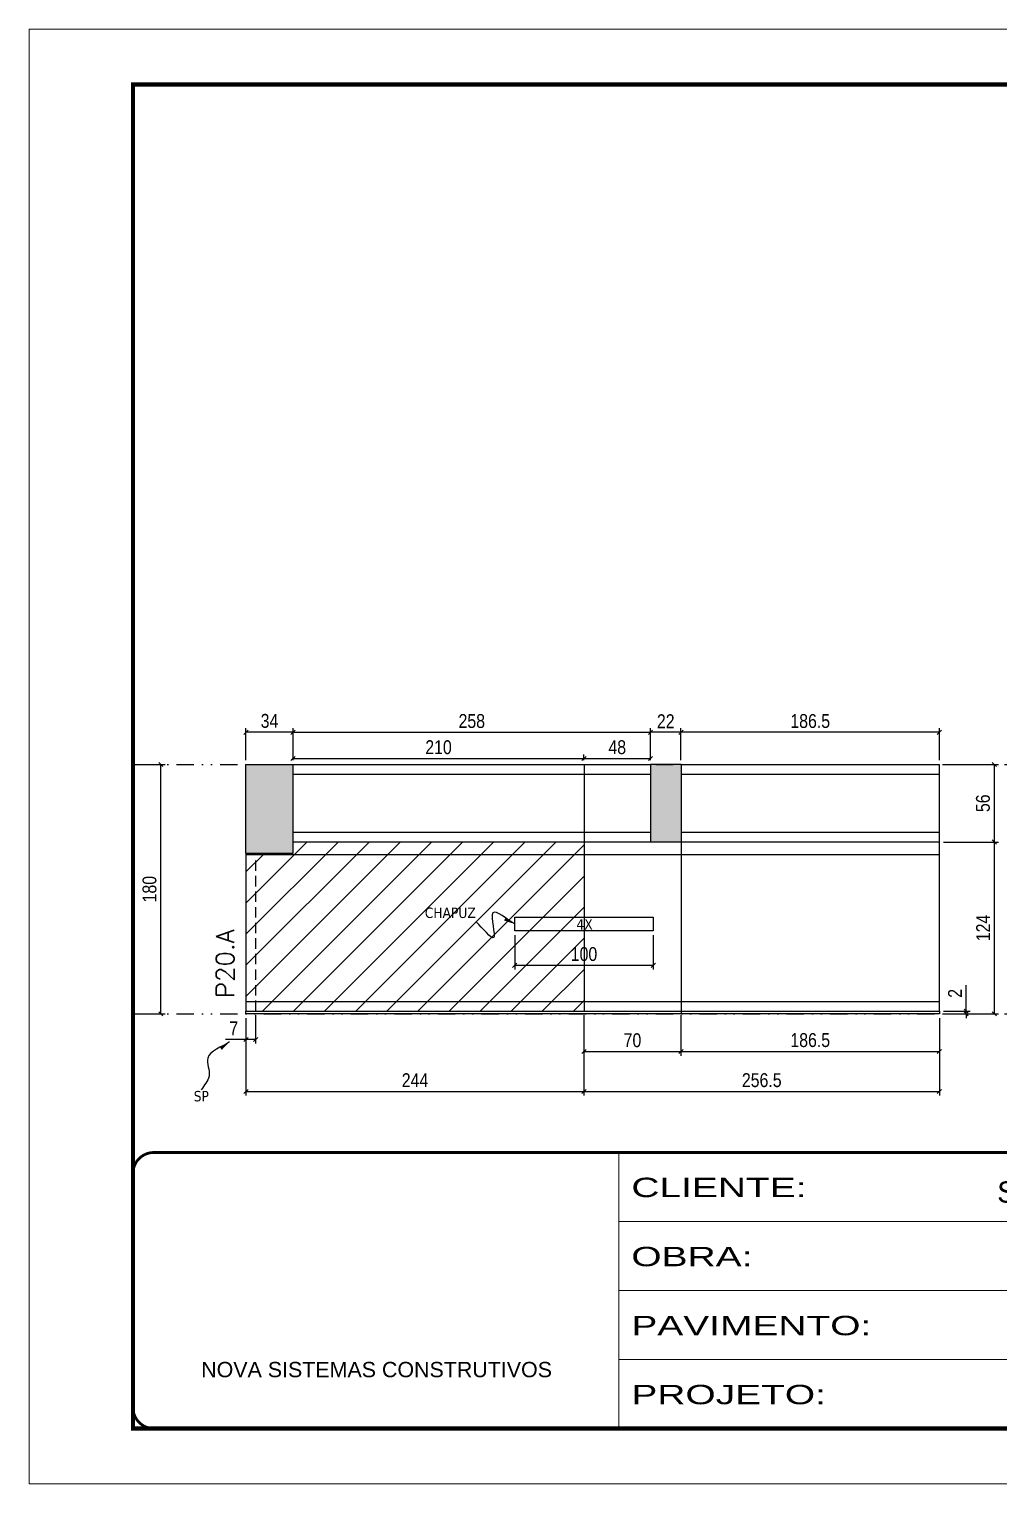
# Model space of a CAD drawing. Extents: x 14400 to 27878, y -21631 to 6985.
# Drawn here: x 15998 to 16698, y -4402 to -3352 of the extents above; entities that cross this region are included whole.
import ezdxf

# ---------------------------------------------------------------- set-up
doc = ezdxf.new("R2010")
doc.units = 0
for name, pattern in [('CONTINUO', [0]), ('DASHED', [0.75, 0.5, -0.25]), ('DIVIDE2', [0.625, 0.25, -0.125, 0, -0.125, 0, -0.125]), ('HIDDEN', [0.375, 0.25, -0.125])]:
    doc.linetypes.add(name, pattern=pattern)
for name, color, linetype in [('COTA', 241, 'Continuous'), ('Nível', 160, 'Continuous'), ('Painéis', 200, 'Continuous'), ('SARR_2.2x10', 60, 'Continuous'), ('SARR_2.2x7', 40, 'Continuous'), ('Sarrafo de Pressão', 42, 'HIDDEN'), ('texto', 7, 'Continuous')]:
    doc.layers.add(name, color=color, linetype=linetype)
for name, color, linetype, lineweight in [('Folhas', 255, 'Continuous', 9), ('Hachura', 251, 'Continuous', 9), ('SARRAFO DE PRESSAO', 251, 'DASHED', 9), ('Texto Seção', 7, 'Continuous', 15)]:
    doc.layers.add(name, color=color, linetype=linetype, lineweight=lineweight)
doc.styles.add('ARIAL', font='arial.ttf')
doc.styles.add('COTA TECNICA', font='techl___.ttf', dxfattribs={"height": 10})
doc.styles.add('COTA TECNICA-50', font='techl___.ttf', dxfattribs={"height": 10})
doc.styles.add('REGUA-120', font='ROMANS.shx', dxfattribs={"height": 15})
doc.styles.get("Standard").update_dxf_attribs({"font": 'arial.ttf'})
doc.styles.add('Tecnologia', font='')
doc.styles.get('Tecnologia').set_extended_font_data('Forgotten Futurist')
doc.dimstyles.new('COTA PAINEL-50', dxfattribs={"dimtxt": 10, "dimasz": 3, "dimexe": 3, "dimexo": 3, "dimgap": 3, "dimtad": 1, "dimdec": 1, "dimzin": 12, "dimdsep": 46, "dimtxsty": 'COTA TECNICA-50', "dimblk1": 'OBLIQUE', "dimblk2": 'OBLIQUE', "dimsah": 1, "dimcen": 0.9, "dimclrd": 4, "dimclre": 4, "dimclrt": 240, "dimadec": 1, "dimazin": 3, "dimtfac": 1, "dimtdec": 1, "dimtmove": 0, "dimatfit": 3, "dimfxl": 1, "dimtolj": 1, "dimtzin": 12, "dimarcsym": 0})
doc.dimstyles.new('PAINEL', dxfattribs={"dimtxt": 10, "dimasz": 3, "dimexe": 3, "dimexo": 3, "dimgap": 3, "dimtad": 1, "dimdec": 1, "dimzin": 12, "dimdsep": 46, "dimtxsty": 'COTA TECNICA', "dimblk1": 'OBLIQUE', "dimblk2": 'OBLIQUE', "dimsah": 1, "dimcen": 0.9, "dimclrd": 4, "dimclre": 4, "dimclrt": 240, "dimadec": 1, "dimazin": 3, "dimtfac": 1, "dimtdec": 1, "dimtmove": 0, "dimatfit": 3, "dimfxl": 1, "dimtolj": 1, "dimtzin": 12, "dimarcsym": 0})
doc.dimstyles.get("Standard").update_dxf_attribs({"dimtxt": 0.18, "dimasz": 0.18, "dimexe": 0.18, "dimexo": 0.0625, "dimgap": 0.09, "dimtad": 0, "dimtih": 1, "dimtoh": 1, "dimdec": 4, "dimzin": 0, "dimdsep": 46, "dimtxsty": 'Standard', "dimcen": 0.09, "dimadec": 0, "dimazin": 0, "dimtfac": 1, "dimtdec": 4, "dimtofl": 0, "dimtmove": 0, "dimatfit": 3, "dimfxl": 1, "dimtolj": 1, "dimtzin": 0, "dimarcsym": 0})

# ---------------------------------------------------------------- blocks, each defined once
blk = doc.blocks.new('9999999999')
at = {"color": 30, "linetype": 'CONTINUO'}
for p, q in [((98564.6, 34230.2), (98564.6, 34429.4)), ((98564.6, 34379.6), (99584, 34379.6)), ((98564.6, 34329.8), (99488, 34329.8)), ((98564.6, 34280), (99488, 34280))]:
    blk.add_line(p, q, dxfattribs=at)
at = {"color": 30, "linetype": 'CONTINUO', "const_width": 2}
blk.add_lwpolyline([(99584, 34230.2), (99584, 34414.4, 0.414214), (99569, 34429.4), (98229, 34429.4, 0.414214), (98214, 34414.4), (98214, 34245.2, 0.414214), (98229, 34230.2), (99584, 34230.2)], format="xyb", dxfattribs=at)
at = {"layer": 'Folhas'}
blk.add_lwpolyline([(98139, 34190.2), (99624, 34190.2), (99624, 35240.2), (98139, 35240.2)], close=True, dxfattribs=at)
at = {"layer": 'Folhas', "color": 30, "const_width": 3}
blk.add_lwpolyline([(98214, 34230.2), (99584, 34230.2), (99584, 35200.2), (98214, 35200.2)], close=True, dxfattribs=at)
at = {"color": 7, "linetype": 'Continuous', "ltscale": 5, "style": 'ARIAL'}
for s, height, p in [('SKR', 15.48, (98837.7, 34393.1)), ('NOVA SISTEMAS CONSTRUTIVOS', 11.059, (98263.2, 34267.2))]:
    blk.add_text(s, height=height, dxfattribs=at).set_placement(p)
at = {"layer": 'Folhas', "color": 7, "style": 'Tecnologia', "width": 1.5}
for s, p in [('CLIENTE:', (98573.7, 34397.2)), ('OBRA:', (98573.7, 34347.3)), ('PAVIMENTO:', (98573.7, 34297.5)), ('PROJETO:', (98573.7, 34247.7))]:
    blk.add_text(s, height=14, dxfattribs=at).set_placement(p)
blk = doc.blocks.new('_Oblique')
at = {"color": 0, "linetype": 'ByBlock', "lineweight": -2}
blk.add_line((-0.5, -0.5), (0.5, 0.5), dxfattribs=at)
blk = doc.blocks.new('*D1389')
at = {"layer": 'COTA', "color": 4, "lineweight": -2, "transparency": 16777216}
for p, q in [((16155, -4066.2), (16155, -4084.7)), ((16162, -4064.2), (16162, -4084.7)), ((16155, -4081.7), (16140.3, -4081.7)), ((16162, -4081.7), (16155, -4081.7))]:
    blk.add_line(p, q, dxfattribs=at)
at = {"layer": 'Defpoints', "color": 0, "transparency": 16777216}
for p in [(16155, -4063.2), (16162, -4061.2), (16155, -4081.7)]:
    blk.add_point(p, dxfattribs=at)
at = {"layer": 'COTA', "color": 4, "lineweight": -2, "transparency": 16777216, "xscale": 3, "yscale": 3, "zscale": 3, "rotation": 180}
blk.add_blockref('_Oblique', (16155, -4081.7), dxfattribs=at)
at = {"layer": 'COTA', "color": 4, "lineweight": -2, "transparency": 16777216, "xscale": 3, "yscale": 3, "zscale": 3}
blk.add_blockref('_Oblique', (16162, -4081.7), dxfattribs=at)
at = {"layer": 'COTA', "color": 240, "transparency": 16777216, "insert": (16146.2, -4073.6), "char_height": 10, "attachment_point": 5, "style": 'COTA TECNICA-50'}
blk.add_mtext('\\A1;7', dxfattribs=at)
blk = doc.blocks.new('*D1390')
at = {"layer": 'COTA', "color": 4, "lineweight": -2, "transparency": 16777216}
for p, q in [((16674.8, -4061.2), (16674.8, -4042.4)), ((16658.5, -4061.2), (16677.8, -4061.2)), ((16658.5, -4063.2), (16677.8, -4063.2)), ((16674.8, -4063.2), (16674.8, -4061.2)), ((16674.8, -4063.2), (16674.8, -4066.2))]:
    blk.add_line(p, q, dxfattribs=at)
at = {"layer": 'Defpoints', "color": 0, "transparency": 16777216}
for p in [(16655.5, -4061.2), (16655.5, -4063.2), (16674.8, -4063.2)]:
    blk.add_point(p, dxfattribs=at)
at = {"layer": 'COTA', "color": 4, "lineweight": -2, "transparency": 16777216, "xscale": 3, "yscale": 3, "zscale": 3}
for p, rotation in [((16674.8, -4061.2), 270), ((16674.8, -4063.2), 90)]:
    blk.add_blockref('_Oblique', p, dxfattribs=dict(at, rotation=rotation))
at = {"layer": 'COTA', "color": 240, "transparency": 16777216, "insert": (16666.8, -4048.4), "char_height": 10, "attachment_point": 5, "rotation": 90, "style": 'COTA TECNICA-50'}
blk.add_mtext('\\A1;2', dxfattribs=at)
blk = doc.blocks.new('*D1393')
at = {"layer": 'COTA', "color": 4, "lineweight": -2, "transparency": 16777216}
for p, q in [((16155, -4066.2), (16155, -4122.2)), ((16399, -4064.2), (16399, -4122.2)), ((16155, -4119.2), (16399, -4119.2))]:
    blk.add_line(p, q, dxfattribs=at)
at = {"layer": 'Defpoints', "color": 0, "transparency": 16777216}
for p in [(16155, -4063.2), (16399, -4061.2), (16399, -4119.2)]:
    blk.add_point(p, dxfattribs=at)
at = {"layer": 'COTA', "color": 4, "lineweight": -2, "transparency": 16777216, "xscale": 3, "yscale": 3, "zscale": 3, "rotation": 180}
blk.add_blockref('_Oblique', (16155, -4119.2), dxfattribs=at)
at = {"layer": 'COTA', "color": 4, "lineweight": -2, "transparency": 16777216, "xscale": 3, "yscale": 3, "zscale": 3}
blk.add_blockref('_Oblique', (16399, -4119.2), dxfattribs=at)
at = {"layer": 'COTA', "color": 240, "transparency": 16777216, "insert": (16277, -4111.1), "char_height": 10, "attachment_point": 5, "style": 'COTA TECNICA-50'}
blk.add_mtext('\\A1;244', dxfattribs=at)
blk = doc.blocks.new('*D1394')
at = {"layer": 'COTA', "color": 4, "lineweight": -2, "transparency": 16777216}
for p, q in [((16399, -4064.2), (16399, -4122.2)), ((16655.5, -4066.2), (16655.5, -4122.2)), ((16399, -4119.2), (16655.5, -4119.2))]:
    blk.add_line(p, q, dxfattribs=at)
at = {"layer": 'Defpoints', "color": 0, "transparency": 16777216}
for p in [(16399, -4061.2), (16655.5, -4063.2), (16655.5, -4119.2)]:
    blk.add_point(p, dxfattribs=at)
at = {"layer": 'COTA', "color": 4, "lineweight": -2, "transparency": 16777216, "xscale": 3, "yscale": 3, "zscale": 3, "rotation": 180}
blk.add_blockref('_Oblique', (16399, -4119.2), dxfattribs=at)
at = {"layer": 'COTA', "color": 4, "lineweight": -2, "transparency": 16777216, "xscale": 3, "yscale": 3, "zscale": 3}
blk.add_blockref('_Oblique', (16655.5, -4119.2), dxfattribs=at)
at = {"layer": 'COTA', "color": 240, "transparency": 16777216, "insert": (16527.3, -4111.1), "char_height": 10, "attachment_point": 5, "style": 'COTA TECNICA-50'}
blk.add_mtext('\\A1;256.5', dxfattribs=at)
blk = doc.blocks.new('*D1395')
at = {"layer": 'COTA', "color": 4, "linetype": 'ByBlock', "lineweight": -2, "transparency": 16777216}
for p, q in [((16349, -4006.3), (16349, -4031.2)), ((16449, -4006.3), (16449, -4031.2)), ((16449, -4028.2), (16349, -4028.2))]:
    blk.add_line(p, q, dxfattribs=at)
at = {"layer": 'Defpoints', "color": 0, "linetype": 'ByBlock', "transparency": 16777216}
for p in [(16349, -4003.3), (16449, -4003.3), (16349, -4028.2)]:
    blk.add_point(p, dxfattribs=at)
at = {"layer": 'COTA', "color": 4, "linetype": 'ByBlock', "lineweight": -2, "transparency": 16777216, "xscale": 3, "yscale": 3, "zscale": 3, "rotation": 180}
blk.add_blockref('_Oblique', (16349, -4028.2), dxfattribs=at)
at = {"layer": 'COTA', "color": 4, "linetype": 'ByBlock', "lineweight": -2, "transparency": 16777216, "xscale": 3, "yscale": 3, "zscale": 3}
blk.add_blockref('_Oblique', (16449, -4028.2), dxfattribs=at)
at = {"layer": 'COTA', "color": 240, "linetype": 'ByBlock', "transparency": 16777216, "insert": (16399, -4020.1), "char_height": 10, "attachment_point": 5, "style": 'COTA TECNICA'}
blk.add_mtext('\\A1;100', dxfattribs=at)
blk = doc.blocks.new('*D1396')
at = {"layer": 'COTA', "color": 4, "lineweight": -2, "transparency": 16777216}
for p, q in [((16399, -4064.2), (16399, -4093.4)), ((16469, -4064.2), (16469, -4093.4)), ((16399, -4090.4), (16469, -4090.4))]:
    blk.add_line(p, q, dxfattribs=at)
at = {"layer": 'Defpoints', "color": 0, "transparency": 16777216}
for p in [(16399, -4061.2), (16469, -4061.2), (16469, -4090.4)]:
    blk.add_point(p, dxfattribs=at)
at = {"layer": 'COTA', "color": 4, "lineweight": -2, "transparency": 16777216, "xscale": 3, "yscale": 3, "zscale": 3, "rotation": 180}
blk.add_blockref('_Oblique', (16399, -4090.4), dxfattribs=at)
at = {"layer": 'COTA', "color": 4, "lineweight": -2, "transparency": 16777216, "xscale": 3, "yscale": 3, "zscale": 3}
blk.add_blockref('_Oblique', (16469, -4090.4), dxfattribs=at)
at = {"layer": 'COTA', "color": 240, "transparency": 16777216, "insert": (16434, -4082.3), "char_height": 10, "attachment_point": 5, "style": 'COTA TECNICA'}
blk.add_mtext('\\A1;70', dxfattribs=at)
blk = doc.blocks.new('*D1397')
at = {"layer": 'COTA', "color": 4, "lineweight": -2, "transparency": 16777216}
for p, q in [((16469, -4064.2), (16469, -4093.4)), ((16655.5, -4066.2), (16655.5, -4093.4)), ((16469, -4090.4), (16655.5, -4090.4))]:
    blk.add_line(p, q, dxfattribs=at)
at = {"layer": 'Defpoints', "color": 0, "transparency": 16777216}
for p in [(16469, -4061.2), (16655.5, -4063.2), (16655.5, -4090.4)]:
    blk.add_point(p, dxfattribs=at)
at = {"layer": 'COTA', "color": 4, "lineweight": -2, "transparency": 16777216, "xscale": 3, "yscale": 3, "zscale": 3, "rotation": 180}
blk.add_blockref('_Oblique', (16469, -4090.4), dxfattribs=at)
at = {"layer": 'COTA', "color": 4, "lineweight": -2, "transparency": 16777216, "xscale": 3, "yscale": 3, "zscale": 3}
blk.add_blockref('_Oblique', (16655.5, -4090.4), dxfattribs=at)
at = {"layer": 'COTA', "color": 240, "transparency": 16777216, "insert": (16562.3, -4082.2), "char_height": 10, "attachment_point": 5, "style": 'COTA TECNICA'}
blk.add_mtext('\\A1;186.5', dxfattribs=at)
blk = doc.blocks.new('*D1410')
at = {"layer": 'COTA', "color": 4, "lineweight": -2, "transparency": 16777216}
for p, q in [((16658.5, -3939.2), (16698.2, -3939.2)), ((16695.2, -4063.2), (16695.2, -3939.2)), ((16658.5, -4063.2), (16698.2, -4063.2))]:
    blk.add_line(p, q, dxfattribs=at)
at = {"layer": 'Defpoints', "color": 0, "transparency": 16777216}
for p in [(16655.5, -3939.2), (16695.2, -3939.2), (16655.5, -4063.2)]:
    blk.add_point(p, dxfattribs=at)
at = {"layer": 'COTA', "color": 4, "lineweight": -2, "transparency": 16777216, "xscale": 3, "yscale": 3, "zscale": 3}
for p, rotation in [((16695.2, -3939.2), 90), ((16695.2, -4063.2), 270)]:
    blk.add_blockref('_Oblique', p, dxfattribs=dict(at, rotation=rotation))
at = {"layer": 'COTA', "color": 240, "transparency": 16777216, "insert": (16687.1, -4001.2), "char_height": 10, "attachment_point": 5, "rotation": 90, "style": 'COTA TECNICA'}
blk.add_mtext('\\A1;124', dxfattribs=at)
blk = doc.blocks.new('*D4616')
at = {"layer": 'COTA', "color": 4, "lineweight": -2, "transparency": 16777216}
for p, q in [((16076.5, -3883.2), (16096.6, -3883.2)), ((16093.6, -4063.2), (16093.6, -3883.2)), ((16076.5, -4063.2), (16096.6, -4063.2))]:
    blk.add_line(p, q, dxfattribs=at)
at = {"layer": 'Defpoints', "color": 0, "transparency": 16777216}
for p in [(16073.5, -3883.2), (16093.6, -3883.2), (16073.5, -4063.2)]:
    blk.add_point(p, dxfattribs=at)
at = {"layer": 'COTA', "color": 4, "lineweight": -2, "transparency": 16777216, "xscale": 3, "yscale": 3, "zscale": 3}
for p, rotation in [((16093.6, -3883.2), 90), ((16093.6, -4063.2), 270)]:
    blk.add_blockref('_Oblique', p, dxfattribs=dict(at, rotation=rotation))
at = {"layer": 'COTA', "color": 240, "transparency": 16777216, "insert": (16085.4, -3973.2), "char_height": 10, "attachment_point": 5, "rotation": 90, "style": 'COTA TECNICA'}
blk.add_mtext('\\A1;180', dxfattribs=at)
blk = doc.blocks.new('*D4617')
at = {"layer": 'COTA', "color": 4, "lineweight": -2, "transparency": 16777216}
for p, q in [((16658.5, -3883.2), (16698.2, -3883.2)), ((16695.2, -3939.2), (16695.2, -3883.2)), ((16658.5, -3939.2), (16698.2, -3939.2))]:
    blk.add_line(p, q, dxfattribs=at)
at = {"layer": 'Defpoints', "color": 0, "transparency": 16777216}
for p in [(16655.5, -3883.2), (16695.2, -3883.2), (16655.5, -3939.2)]:
    blk.add_point(p, dxfattribs=at)
at = {"layer": 'COTA', "color": 4, "lineweight": -2, "transparency": 16777216, "xscale": 3, "yscale": 3, "zscale": 3}
for p, rotation in [((16695.2, -3883.2), 90), ((16695.2, -3939.2), 270)]:
    blk.add_blockref('_Oblique', p, dxfattribs=dict(at, rotation=rotation))
at = {"layer": 'COTA', "color": 240, "transparency": 16777216, "insert": (16687, -3911.2), "char_height": 10, "attachment_point": 5, "rotation": 90, "style": 'COTA TECNICA'}
blk.add_mtext('\\A1;56', dxfattribs=at)
blk = doc.blocks.new('*D4618')
at = {"layer": 'COTA', "color": 4, "lineweight": -2, "transparency": 16777216}
for p, q in [((16155, -3880.2), (16155, -3857)), ((16189, -3860), (16155, -3860)), ((16189, -3880.2), (16189, -3857))]:
    blk.add_line(p, q, dxfattribs=at)
at = {"layer": 'Defpoints', "color": 0, "transparency": 16777216}
for p in [(16155, -3860), (16155, -3883.2), (16189, -3883.2)]:
    blk.add_point(p, dxfattribs=at)
at = {"layer": 'COTA', "color": 4, "lineweight": -2, "transparency": 16777216, "xscale": 3, "yscale": 3, "zscale": 3, "rotation": 180}
blk.add_blockref('_Oblique', (16155, -3860), dxfattribs=at)
at = {"layer": 'COTA', "color": 4, "lineweight": -2, "transparency": 16777216, "xscale": 3, "yscale": 3, "zscale": 3}
blk.add_blockref('_Oblique', (16189, -3860), dxfattribs=at)
at = {"layer": 'COTA', "color": 240, "transparency": 16777216, "insert": (16172, -3851.8), "char_height": 10, "attachment_point": 5, "style": 'COTA TECNICA'}
blk.add_mtext('\\A1;34', dxfattribs=at)
blk = doc.blocks.new('*D4619')
at = {"layer": 'COTA', "color": 4, "lineweight": -2, "transparency": 16777216}
for p, q in [((16189, -3880.2), (16189, -3857)), ((16189, -3860), (16447, -3860)), ((16447, -3880.2), (16447, -3857))]:
    blk.add_line(p, q, dxfattribs=at)
at = {"layer": 'Defpoints', "color": 0, "transparency": 16777216}
for p in [(16447, -3860), (16189, -3883.2), (16447, -3883.2)]:
    blk.add_point(p, dxfattribs=at)
at = {"layer": 'COTA', "color": 4, "lineweight": -2, "transparency": 16777216, "xscale": 3, "yscale": 3, "zscale": 3, "rotation": 180}
blk.add_blockref('_Oblique', (16189, -3860), dxfattribs=at)
at = {"layer": 'COTA', "color": 4, "lineweight": -2, "transparency": 16777216, "xscale": 3, "yscale": 3, "zscale": 3}
blk.add_blockref('_Oblique', (16447, -3860), dxfattribs=at)
at = {"layer": 'COTA', "color": 240, "transparency": 16777216, "insert": (16318, -3851.9), "char_height": 10, "attachment_point": 5, "style": 'COTA TECNICA'}
blk.add_mtext('\\A1;258', dxfattribs=at)
blk = doc.blocks.new('*D4620')
at = {"layer": 'COTA', "color": 4, "lineweight": -2, "transparency": 16777216}
for p, q in [((16469, -3880.2), (16469, -3857)), ((16655.5, -3860), (16469, -3860)), ((16655.5, -3880.2), (16655.5, -3857))]:
    blk.add_line(p, q, dxfattribs=at)
at = {"layer": 'Defpoints', "color": 0, "transparency": 16777216}
for p in [(16469, -3860), (16469, -3883.2), (16655.5, -3883.2)]:
    blk.add_point(p, dxfattribs=at)
at = {"layer": 'COTA', "color": 4, "lineweight": -2, "transparency": 16777216, "xscale": 3, "yscale": 3, "zscale": 3, "rotation": 180}
blk.add_blockref('_Oblique', (16469, -3860), dxfattribs=at)
at = {"layer": 'COTA', "color": 4, "lineweight": -2, "transparency": 16777216, "xscale": 3, "yscale": 3, "zscale": 3}
blk.add_blockref('_Oblique', (16655.5, -3860), dxfattribs=at)
at = {"layer": 'COTA', "color": 240, "transparency": 16777216, "insert": (16562.3, -3851.9), "char_height": 10, "attachment_point": 5, "style": 'COTA TECNICA'}
blk.add_mtext('\\A1;186.5', dxfattribs=at)
blk = doc.blocks.new('*D4621')
at = {"layer": 'COTA', "color": 4, "lineweight": -2, "transparency": 16777216}
for p, q in [((16189, -3880.2), (16189, -3875.9)), ((16189, -3878.9), (16399, -3878.9)), ((16399, -3880.2), (16399, -3875.9))]:
    blk.add_line(p, q, dxfattribs=at)
at = {"layer": 'Defpoints', "color": 0, "transparency": 16777216}
for p in [(16189, -3883.2), (16399, -3878.9), (16399, -3883.2)]:
    blk.add_point(p, dxfattribs=at)
at = {"layer": 'COTA', "color": 4, "lineweight": -2, "transparency": 16777216, "xscale": 3, "yscale": 3, "zscale": 3, "rotation": 180}
blk.add_blockref('_Oblique', (16189, -3878.9), dxfattribs=at)
at = {"layer": 'COTA', "color": 4, "lineweight": -2, "transparency": 16777216, "xscale": 3, "yscale": 3, "zscale": 3}
blk.add_blockref('_Oblique', (16399, -3878.9), dxfattribs=at)
at = {"layer": 'COTA', "color": 240, "transparency": 16777216, "insert": (16294, -3870.8), "char_height": 10, "attachment_point": 5, "style": 'COTA TECNICA'}
blk.add_mtext('\\A1;210', dxfattribs=at)
blk = doc.blocks.new('*D4622')
at = {"layer": 'COTA', "color": 4, "lineweight": -2, "transparency": 16777216}
for p, q in [((16399, -3880.2), (16399, -3875.9)), ((16399, -3878.9), (16447, -3878.9)), ((16447, -3880.2), (16447, -3875.9))]:
    blk.add_line(p, q, dxfattribs=at)
at = {"layer": 'Defpoints', "color": 0, "transparency": 16777216}
for p in [(16399, -3883.2), (16447, -3878.9), (16447, -3883.2)]:
    blk.add_point(p, dxfattribs=at)
at = {"layer": 'COTA', "color": 4, "lineweight": -2, "transparency": 16777216, "xscale": 3, "yscale": 3, "zscale": 3, "rotation": 180}
blk.add_blockref('_Oblique', (16399, -3878.9), dxfattribs=at)
at = {"layer": 'COTA', "color": 4, "lineweight": -2, "transparency": 16777216, "xscale": 3, "yscale": 3, "zscale": 3}
blk.add_blockref('_Oblique', (16447, -3878.9), dxfattribs=at)
at = {"layer": 'COTA', "color": 240, "transparency": 16777216, "insert": (16423, -3870.8), "char_height": 10, "attachment_point": 5, "style": 'COTA TECNICA'}
blk.add_mtext('\\A1;48', dxfattribs=at)
blk = doc.blocks.new('*D4623')
at = {"layer": 'COTA', "color": 4, "lineweight": -2, "transparency": 16777216}
for p, q in [((16447, -3880.2), (16447, -3857)), ((16469, -3860), (16447, -3860)), ((16469, -3880.2), (16469, -3857))]:
    blk.add_line(p, q, dxfattribs=at)
at = {"layer": 'Defpoints', "color": 0, "transparency": 16777216}
for p in [(16447, -3860), (16447, -3883.2), (16469, -3883.2)]:
    blk.add_point(p, dxfattribs=at)
at = {"layer": 'COTA', "color": 4, "lineweight": -2, "transparency": 16777216, "xscale": 3, "yscale": 3, "zscale": 3, "rotation": 180}
blk.add_blockref('_Oblique', (16447, -3860), dxfattribs=at)
at = {"layer": 'COTA', "color": 4, "lineweight": -2, "transparency": 16777216, "xscale": 3, "yscale": 3, "zscale": 3}
blk.add_blockref('_Oblique', (16469, -3860), dxfattribs=at)
at = {"layer": 'COTA', "color": 240, "transparency": 16777216, "insert": (16458, -3852), "char_height": 10, "attachment_point": 5, "style": 'COTA TECNICA'}
blk.add_mtext('\\A1;22', dxfattribs=at)

msp = doc.modelspace()

# ---------------------------------------------------------------- hatches: boundary and pattern name
at = {"layer": 'COTA'}
h = msp.add_hatch(dxfattribs=at)
h.set_pattern_fill('AR-CONC', color=256, scale=0.03)
h.paths.add_polyline_path([(16189.02, -3883.17), (16155.02, -3883.17), (16155.02, -3947.17), (16189.02, -3947.17)])
h.paths.add_polyline_path([(16469.02, -3883.17), (16447.02, -3883.17), (16447.02, -3939.17), (16469.02, -3939.17)])
at = {"layer": 'Hachura'}
h = msp.add_hatch(dxfattribs=at)
h.set_pattern_fill('ANSI31', color=256, scale=5)
h.paths.add_polyline_path([(16399.02, -3939.17), (16189.02, -3939.17), (16189.02, -3947.17), (16155.02, -3947.17), (16155.02, -4061.17), (16399.02, -4061.17)])

# ---------------------------------------------------------------- linework, layer by layer
at = {"layer": 'COTA'}
for p, q in [((16155.02, -3947.17), (16155.02, -3883.17)), ((16155.02, -3883.17), (16189.02, -3883.17)), ((16469.02, -3883.17), (16447.02, -3883.17))]:
    msp.add_line(p, q, dxfattribs=at)
at = {"layer": 'Nível', "color": 4, "linetype": 'DIVIDE2', "ltscale": 50}
for p, q in [((16073.47, -3883.17), (17443.47, -3883.17)), ((16073.47, -4063.17), (17443.47, -4063.17))]:
    msp.add_line(p, q, dxfattribs=at)
at = {"layer": 'Painéis'}
for p, q in [((16189.02, -3883.17), (16447.02, -3883.17)), ((16189.02, -3947.17), (16189.02, -3883.17)), ((16399.02, -3883.17), (16399.02, -4061.17)), ((16447.02, -3883.17), (16447.02, -3939.17)), ((16469.02, -3883.17), (16469.02, -3939.17)), ((16469.02, -3883.17), (16655.52, -3883.17)), ((16655.52, -4061.17), (16655.52, -3883.17)), ((16155.02, -3947.17), (16155.02, -4061.17)), ((16155.02, -3947.17), (16189.02, -3947.17)), ((16655.52, -3939.17), (16189.02, -3939.17)), ((16469.02, -3939.17), (16469.02, -4063.17)), ((16155.02, -4061.17), (16655.52, -4061.17))]:
    msp.add_line(p, q, dxfattribs=at)
msp.add_lwpolyline([(16655.52, -4063.17), (16155.02, -4063.17), (16155.02, -4061.17), (16655.52, -4061.17)], close=True, dxfattribs=at)
at = {"layer": 'SARR_2.2x10'}
msp.add_lwpolyline([(16349.02, -3993.32), (16449.02, -3993.32), (16449.02, -4003.32), (16349.02, -4003.32)], close=True, dxfattribs=at)
at = {"layer": 'SARR_2.2x7'}
for p, q in [((16189.02, -3890.17), (16447.02, -3890.17)), ((16469.02, -3890.17), (16655.52, -3890.17)), ((16189.02, -3932.17), (16447.02, -3932.17)), ((16469.02, -3932.17), (16655.52, -3932.17)), ((16155.02, -3948.17), (16399.02, -3948.17)), ((16399.02, -3948.17), (16655.52, -3948.17)), ((16155.02, -4054.17), (16399.02, -4054.17)), ((16399.02, -4054.17), (16655.52, -4054.17))]:
    msp.add_line(p, q, dxfattribs=at)
at = {"layer": 'Sarrafo de Pressão', "ltscale": 30}
msp.add_line((16162.02, -4061.17), (16162.02, -3947.17), dxfattribs=at)

# ---------------------------------------------------------------- block references
at = {"layer": 'SARRAFO DE PRESSAO', "color": 6, "linetype": 'ByBlock'}
msp.add_blockref('9999999999', (-82140.51, -38592.65), dxfattribs=at)

# ---------------------------------------------------------------- texts
at = {"layer": 'texto', "color": 0, "char_height": 7.5, "attachment_point": 5}
for s, insert in [('{\\fTahoma|b0|i0|c0|p34;\\C4;CHAPUZ}', (16302.47, -3990.31)), ('{\\fTahoma|b0|i0|c0|p34;\\C4;4X}', (16399.41, -3998.62)), ('{\\fTahoma|b0|i0|c0|p34;\\C4;SP}', (16122.77, -4122.66))]:
    msp.add_mtext(s, dxfattribs=dict(at, insert=insert))
at = {"layer": 'Texto Seção', "insert": (16146.4, -4051.91), "char_height": 13, "width": 285.3299, "attachment_point": 7, "rotation": 90, "style": 'REGUA-120'}
msp.add_mtext('P20.A', dxfattribs=at)

# ---------------------------------------------------------------- dimensions: what is measured, and where the dimension line sits
at = {"layer": 'COTA'}
for base, p1, p2, dimstyle, picture, middle in [((16155.02, -3860.01), (16189.02, -3883.17), (16155.02, -3883.17), 'PAINEL', '*D4618', (16172.02, -3851.79)), ((16447.02, -3860.01), (16189.02, -3883.17), (16447.02, -3883.17), 'PAINEL', '*D4619', (16318.02, -3851.88)), ((16447.02, -3860.01), (16469.02, -3883.17), (16447.02, -3883.17), 'PAINEL', '*D4623', (16458.02, -3852.01)), ((16469.02, -3860.01), (16655.52, -3883.17), (16469.02, -3883.17), 'PAINEL', '*D4620', (16562.27, -3851.88)), ((16399.02, -3878.93), (16189.02, -3883.17), (16399.02, -3883.17), 'PAINEL', '*D4621', (16294.02, -3870.82)), ((16399.02, -4119.19), (16155.02, -4063.17), (16399.02, -4061.17), 'COTA PAINEL-50', '*D1393', (16277.02, -4111.11)), ((16655.52, -4119.19), (16399.02, -4061.17), (16655.52, -4063.17), 'COTA PAINEL-50', '*D1394', (16527.27, -4111.08)), ((16469.02, -4090.38), (16399.02, -4061.17), (16469.02, -4061.17), 'PAINEL', '*D1396', (16434.02, -4082.27))]:
    dim = msp.add_linear_dim(base=base, p1=p1, p2=p2, dimstyle=dimstyle, dxfattribs=at)
    dim.commit()
    dim.dimension.update_dxf_attribs({"geometry": picture, "text_midpoint": middle})
for base, p1, p2, picture, middle in [((16447.02, -3878.93), (16399.02, -3883.17), (16447.02, -3883.17), '*D4622', (16423.02, -3870.83)), ((16655.52, -4090.38), (16469.02, -4061.17), (16655.52, -4063.17), '*D1397', (16562.27, -4082.25))]:
    dim = msp.add_linear_dim(base=base, p1=p1, p2=p2, dimstyle='PAINEL', override={"dimtmove": 1}, dxfattribs=at)
    dim.commit()
    dim.dimension.update_dxf_attribs({"geometry": picture, "text_midpoint": middle})
for base, p1, p2, angle, dimstyle, picture, middle in [((16093.57, -3883.17), (16073.47, -4063.17), (16073.47, -3883.17), 90, 'PAINEL', '*D4616', (16085.45, -3973.17)), ((16695.16, -3883.17), (16655.52, -3939.17), (16655.52, -3883.17), 90, 'PAINEL', '*D4617', (16687.05, -3911.17)), ((16695.16, -3939.17), (16655.52, -4063.17), (16655.52, -3939.17), 90, 'PAINEL', '*D1410', (16687.08, -4001.17)), ((16155.02, -4081.68), (16162.02, -4061.17), (16155.02, -4063.17), 180, 'COTA PAINEL-50', '*D1389', (16146.15, -4073.6))]:
    dim = msp.add_linear_dim(base=base, p1=p1, p2=p2, angle=angle, dimstyle=dimstyle, dxfattribs=at)
    dim.commit()
    dim.dimension.update_dxf_attribs({"geometry": picture, "text_midpoint": middle})
at = {"layer": 'COTA', "linetype": 'ByBlock'}
dim = msp.add_linear_dim(base=(16349.02, -4028.25), p1=(16449.02, -4003.32), p2=(16349.02, -4003.32), dimstyle='PAINEL', dxfattribs=at)
dim.commit()
dim.dimension.update_dxf_attribs({"geometry": '*D1395', "text_midpoint": (16399.02, -4020.15)})
at = {"layer": 'COTA'}
dim = msp.add_linear_dim(base=(16674.77, -4063.17), p1=(16655.52, -4061.17), p2=(16655.52, -4063.17), angle=90, dimstyle='COTA PAINEL-50', dxfattribs=at)
dim.commit()
dim.dimension.update_dxf_attribs({"geometry": '*D1390', "text_midpoint": (16674.77, -4048.42), "dimtype": 160})

# ---------------------------------------------------------------- leaders
at = {"layer": 'COTA', "path_type": 1}
for points in [[(16349.02, -3998.32), (16333.23, -3990.31), (16333.82, -4008.18), (16321.38, -3997.04)], [(16143.19, -4083.35), (16127.4, -4095.18), (16128.33, -4108.19), (16122.77, -4117.97)]]:
    msp.add_leader(points, dimstyle='Standard', override={"dimasz": 8}, dxfattribs=at)

doc.saveas('drawing.dxf')
